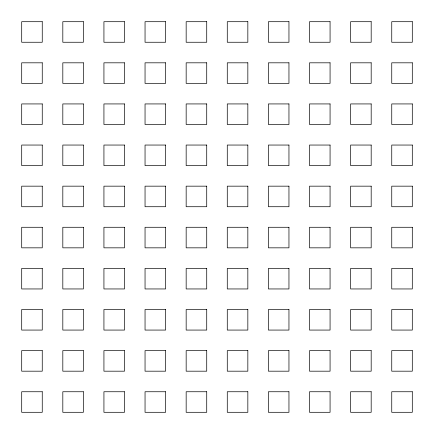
<?xml version="1.0" encoding="UTF-8"?>
<svg xmlns="http://www.w3.org/2000/svg" width="434" height="434" viewBox="0 0 434 434"><rect width="100%" height="100%" fill="white"/><g stroke="black" fill="none" stroke-linecap="round" stroke-linejoin="round"><path stroke-width="0.65" d="M42.255 21.7L21.7 21.7L21.7 42.255L42.255 42.255L42.255 21.7M83.371 21.7L62.816 21.7L62.816 42.255L83.371 42.255L83.371 21.7M124.487 21.7L103.932 21.7L103.932 42.255L124.487 42.255L124.487 21.7M165.604 21.7L145.048 21.7L145.048 42.255L165.604 42.255L165.604 21.7M206.72 21.7L186.164 21.7L186.164 42.255L206.72 42.255L206.72 21.7M247.836 21.7L227.28 21.7L227.28 42.255L247.836 42.255L247.836 21.7M288.952 21.7L268.396 21.7L268.396 42.255L288.952 42.255L288.952 21.7M330.068 21.7L309.513 21.7L309.513 42.255L330.068 42.255L330.068 21.7M371.184 21.7L350.629 21.7L350.629 42.255L371.184 42.255L371.184 21.7M412.3 21.7L391.745 21.7L391.745 42.255L412.3 42.255L412.3 21.7M42.255 62.816L21.7 62.816L21.7 83.371L42.255 83.371L42.255 62.816M83.371 62.816L62.816 62.816L62.816 83.371L83.371 83.371L83.371 62.816M124.487 62.816L103.932 62.816L103.932 83.371L124.487 83.371L124.487 62.816M165.604 62.816L145.048 62.816L145.048 83.371L165.604 83.371L165.604 62.816M206.72 62.816L186.164 62.816L186.164 83.371L206.72 83.371L206.72 62.816M247.836 62.816L227.28 62.816L227.28 83.371L247.836 83.371L247.836 62.816M288.952 62.816L268.396 62.816L268.396 83.371L288.952 83.371L288.952 62.816M330.068 62.816L309.513 62.816L309.513 83.371L330.068 83.371L330.068 62.816M371.184 62.816L350.629 62.816L350.629 83.371L371.184 83.371L371.184 62.816M412.3 62.816L391.745 62.816L391.745 83.371L412.3 83.371L412.3 62.816M42.255 103.932L21.7 103.932L21.7 124.487L42.255 124.487L42.255 103.932M83.371 103.932L62.816 103.932L62.816 124.487L83.371 124.487L83.371 103.932M124.487 103.932L103.932 103.932L103.932 124.487L124.487 124.487L124.487 103.932M165.604 103.932L145.048 103.932L145.048 124.487L165.604 124.487L165.604 103.932M206.72 103.932L186.164 103.932L186.164 124.487L206.72 124.487L206.72 103.932M247.836 103.932L227.28 103.932L227.28 124.487L247.836 124.487L247.836 103.932M288.952 103.932L268.396 103.932L268.396 124.487L288.952 124.487L288.952 103.932M330.068 103.932L309.513 103.932L309.513 124.487L330.068 124.487L330.068 103.932M371.184 103.932L350.629 103.932L350.629 124.487L371.184 124.487L371.184 103.932M412.3 103.932L391.745 103.932L391.745 124.487L412.3 124.487L412.3 103.932M42.255 145.048L21.7 145.048L21.7 165.604L42.255 165.604L42.255 145.048M83.371 145.048L62.816 145.048L62.816 165.604L83.371 165.604L83.371 145.048M124.487 145.048L103.932 145.048L103.932 165.604L124.487 165.604L124.487 145.048M165.604 145.048L145.048 145.048L145.048 165.604L165.604 165.604L165.604 145.048M206.72 145.048L186.164 145.048L186.164 165.604L206.72 165.604L206.72 145.048M247.836 145.048L227.28 145.048L227.28 165.604L247.836 165.604L247.836 145.048M288.952 145.048L268.396 145.048L268.396 165.604L288.952 165.604L288.952 145.048M330.068 145.048L309.513 145.048L309.513 165.604L330.068 165.604L330.068 145.048M371.184 145.048L350.629 145.048L350.629 165.604L371.184 165.604L371.184 145.048M412.3 145.048L391.745 145.048L391.745 165.604L412.3 165.604L412.3 145.048M42.255 186.164L21.7 186.164L21.7 206.72L42.255 206.72L42.255 186.164M83.371 186.164L62.816 186.164L62.816 206.72L83.371 206.72L83.371 186.164M124.487 186.164L103.932 186.164L103.932 206.72L124.487 206.72L124.487 186.164M165.604 186.164L145.048 186.164L145.048 206.72L165.604 206.72L165.604 186.164M206.72 186.164L186.164 186.164L186.164 206.72L206.72 206.72L206.72 186.164M247.836 186.164L227.28 186.164L227.28 206.72L247.836 206.72L247.836 186.164M288.952 186.164L268.396 186.164L268.396 206.72L288.952 206.72L288.952 186.164M330.068 186.164L309.513 186.164L309.513 206.72L330.068 206.72L330.068 186.164M371.184 186.164L350.629 186.164L350.629 206.72L371.184 206.72L371.184 186.164M412.3 186.164L391.745 186.164L391.745 206.72L412.3 206.72L412.3 186.164M42.255 227.28L21.7 227.28L21.7 247.836L42.255 247.836L42.255 227.28M83.371 227.28L62.816 227.28L62.816 247.836L83.371 247.836L83.371 227.28M124.487 227.28L103.932 227.28L103.932 247.836L124.487 247.836L124.487 227.28M165.604 227.28L145.048 227.28L145.048 247.836L165.604 247.836L165.604 227.28M206.72 227.28L186.164 227.28L186.164 247.836L206.72 247.836L206.72 227.28M247.836 227.28L227.28 227.28L227.28 247.836L247.836 247.836L247.836 227.28M288.952 227.28L268.396 227.28L268.396 247.836L288.952 247.836L288.952 227.28M330.068 227.28L309.513 227.28L309.513 247.836L330.068 247.836L330.068 227.28M371.184 227.28L350.629 227.28L350.629 247.836L371.184 247.836L371.184 227.28M412.3 227.28L391.745 227.28L391.745 247.836L412.3 247.836L412.3 227.28M42.255 268.396L21.7 268.396L21.7 288.952L42.255 288.952L42.255 268.396M83.371 268.396L62.816 268.396L62.816 288.952L83.371 288.952L83.371 268.396M124.487 268.396L103.932 268.396L103.932 288.952L124.487 288.952L124.487 268.396M165.604 268.396L145.048 268.396L145.048 288.952L165.604 288.952L165.604 268.396M206.72 268.396L186.164 268.396L186.164 288.952L206.72 288.952L206.72 268.396M247.836 268.396L227.28 268.396L227.28 288.952L247.836 288.952L247.836 268.396M288.952 268.396L268.396 268.396L268.396 288.952L288.952 288.952L288.952 268.396M330.068 268.396L309.513 268.396L309.513 288.952L330.068 288.952L330.068 268.396M371.184 268.396L350.629 268.396L350.629 288.952L371.184 288.952L371.184 268.396M412.3 268.396L391.745 268.396L391.745 288.952L412.3 288.952L412.3 268.396M42.255 309.513L21.7 309.513L21.7 330.068L42.255 330.068L42.255 309.513M83.371 309.513L62.816 309.513L62.816 330.068L83.371 330.068L83.371 309.513M124.487 309.513L103.932 309.513L103.932 330.068L124.487 330.068L124.487 309.513M165.604 309.513L145.048 309.513L145.048 330.068L165.604 330.068L165.604 309.513M206.72 309.513L186.164 309.513L186.164 330.068L206.72 330.068L206.72 309.513M247.836 309.513L227.28 309.513L227.28 330.068L247.836 330.068L247.836 309.513M288.952 309.513L268.396 309.513L268.396 330.068L288.952 330.068L288.952 309.513M330.068 309.513L309.513 309.513L309.513 330.068L330.068 330.068L330.068 309.513M371.184 309.513L350.629 309.513L350.629 330.068L371.184 330.068L371.184 309.513M412.3 309.513L391.745 309.513L391.745 330.068L412.3 330.068L412.3 309.513M42.255 350.629L21.7 350.629L21.7 371.184L42.255 371.184L42.255 350.629M83.371 350.629L62.816 350.629L62.816 371.184L83.371 371.184L83.371 350.629M124.487 350.629L103.932 350.629L103.932 371.184L124.487 371.184L124.487 350.629M165.604 350.629L145.048 350.629L145.048 371.184L165.604 371.184L165.604 350.629M206.72 350.629L186.164 350.629L186.164 371.184L206.72 371.184L206.72 350.629M247.836 350.629L227.28 350.629L227.28 371.184L247.836 371.184L247.836 350.629M288.952 350.629L268.396 350.629L268.396 371.184L288.952 371.184L288.952 350.629M330.068 350.629L309.513 350.629L309.513 371.184L330.068 371.184L330.068 350.629M371.184 350.629L350.629 350.629L350.629 371.184L371.184 371.184L371.184 350.629M412.3 350.629L391.745 350.629L391.745 371.184L412.3 371.184L412.3 350.629M42.255 391.745L21.7 391.745L21.7 412.3L42.255 412.3L42.255 391.745M83.371 391.745L62.816 391.745L62.816 412.3L83.371 412.3L83.371 391.745M124.487 391.745L103.932 391.745L103.932 412.3L124.487 412.3L124.487 391.745M165.604 391.745L145.048 391.745L145.048 412.3L165.604 412.3L165.604 391.745M206.72 391.745L186.164 391.745L186.164 412.3L206.72 412.3L206.72 391.745M247.836 391.745L227.28 391.745L227.28 412.3L247.836 412.3L247.836 391.745M288.952 391.745L268.396 391.745L268.396 412.3L288.952 412.3L288.952 391.745M330.068 391.745L309.513 391.745L309.513 412.3L330.068 412.3L330.068 391.745M371.184 391.745L350.629 391.745L350.629 412.3L371.184 412.3L371.184 391.745M412.3 391.745L391.745 391.745L391.745 412.3L412.3 412.3L412.3 391.745"/></g></svg>
